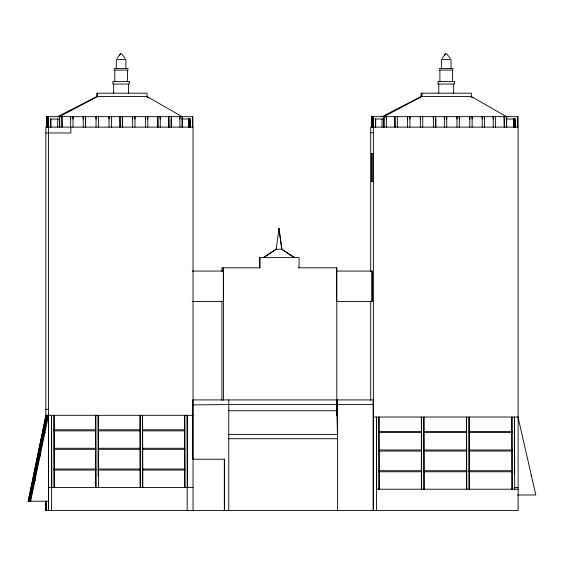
<?xml version="1.0" encoding="UTF-8"?>
<svg xmlns="http://www.w3.org/2000/svg" width="564" height="564" viewBox="0 0 564 564"><rect width="100%" height="100%" fill="white"/><g stroke="black" fill="none" stroke-linecap="round" stroke-linejoin="round"><path stroke-width="0.85" d="M45.952 503.469L45.853 510.554L518.119 510.554L518.119 127.133L370.717 127.133L370.717 271.305M48.462 501.22L28.2 501.22L45.952 415.308L45.952 417.938M28.235 501.22L45.987 415.308M28.806 501.22L46.629 415.308L46.629 418.756M29.455 501.22L47.242 415.308L47.242 419.623M30.068 501.22L47.855 415.308L47.855 419.623M30.675 501.22L48.462 415.308L48.448 510.554M263.289 257.607L276.106 249.26L276.677 247.744M117.002 58.388L118.539 56.188M442.113 58.388L443.649 56.188M263.719 257.607L276.156 249.26L278.968 228.526L281.831 249.26L294.648 257.607M57.683 116.663L96.705 96.55L147.035 96.55L182.137 116.663L182.137 127.133M382.025 116.663L421.047 96.55L471.377 96.55L506.479 116.663L506.479 127.133M192.81 404.91L228.772 404.564M113.977 68.427L128.218 68.427M439.088 68.427L453.329 68.427M113.977 70.077L128.218 70.077M439.088 70.077L453.329 70.077M371.387 116.663L517.963 116.663M50.125 119.025L59.643 119.025L59.643 127.133L59.678 116.663M70.62 119.025L70.507 116.663M72.975 119.025L72.862 116.663M83.225 119.025L83.112 116.663M96.035 119.025L95.915 116.663M109.035 119.025L108.915 116.663M132.625 119.025L132.505 116.663M134.979 119.025L134.859 116.663M145.427 119.025L145.308 116.663M147.782 119.025L147.669 116.663M160.232 119.025L160.113 116.663M171.125 119.025L171.244 127.133M179.895 119.025L179.782 116.663M181.58 119.025L190.357 119.025L190.357 127.133M374.997 119.025L383.985 119.025M386.34 119.025L386.22 116.663M407.568 119.025L407.448 116.663M409.922 119.025L409.809 116.663M420.377 119.025L420.258 116.663M433.378 119.025L433.258 116.663M444.354 119.025L444.242 116.663M446.716 119.025L446.596 116.663M456.96 119.025L456.847 116.663M459.322 119.025L459.202 116.663M469.77 119.025L469.65 116.663M472.124 119.025L472.005 116.663M482.213 119.025L482.1 116.663M484.575 119.025L484.455 116.663M493.225 119.025L493.112 116.663M505.809 119.025L515.299 119.025L515.263 127.133M370.717 132.716L373.382 132.716M45.853 132.97L70.852 132.97L70.852 127.133M276.106 249.26L281.831 249.26L278.968 228.526L278.968 232.509M298.286 267.822L336.8 267.822L336.8 415.612M192.183 271.058L223.344 271.058M336.398 271.058L372.162 271.058L372.162 301.564L336.398 301.564M192.183 301.564L223.344 301.564L223.344 267.822M228.921 404.564L373.149 404.564M336.8 408.625L337.476 434.358M45.853 409.302L48.518 409.302M228.921 410.754L336.856 410.754L336.856 399.911M45.853 415.308L193.043 415.308M373.382 417.022L518.119 417.022M54.024 429.803L95.781 429.803M98.192 429.803L140.154 429.803L140.105 448.274M142.84 487.5L142.572 415.308L142.572 429.803L184.766 429.803M54.024 430.861L95.781 430.861M98.192 430.861L140.154 430.861M142.572 487.5L142.572 449.332L184.837 449.332L184.837 448.274L142.572 448.274L142.572 430.861L184.766 430.861M378.938 431.516L421.428 431.516M469.044 431.516L511.978 431.516M43.379 432.56L42.808 432.56L42.808 433.815L43.379 433.815M45.247 432.56L44.062 432.56L44.062 433.815M378.938 432.574L421.428 432.574M469.044 432.574L511.978 432.574M228.772 434.513L337.589 434.513M228.772 438.729L337.589 438.729M40.559 454.542L38.119 454.542L38.119 455.797L40.559 455.797M54.024 469.008L95.929 469.008L95.929 470.066L54.024 470.066M98.192 469.008L140.309 469.008L140.309 470.066L98.192 470.066M142.572 469.008L184.922 469.008L184.922 470.066L142.572 470.066M378.938 470.714L421.576 470.714L421.576 471.772L378.938 471.772M423.888 470.714L466.731 470.714L466.731 471.772L423.888 471.772M469.044 470.714L512.133 470.714L512.133 471.772L469.044 471.772M48.518 487.5L193.043 487.5M514.438 487.5L518.119 487.5M376.435 489.214L518.119 489.214M517.639 494.988L535.8 494.988L518.013 417.022M45.973 503.469L45.853 510.554L45.853 501.657M471.264 97.001L472.78 97.896M146.922 97.001L148.438 97.896M294.218 257.607L281.781 249.26L281.217 247.744M447.09 54.285L450.305 58.388M121.979 54.285L125.194 58.388M514.706 489.214L514.438 417.022L514.438 474.282M512.197 489.214L511.929 417.022L511.929 449.987M469.311 489.214L469.044 417.022L469.044 449.987L512.049 449.987L512.049 451.045L469.044 451.045L469.044 489.214M466.802 489.214L466.534 417.022L466.534 431.516M424.149 489.214L423.888 417.022L423.888 431.516L466.583 431.516L466.583 432.574L423.888 432.574L423.888 449.987L466.654 449.987L466.654 451.045L423.888 451.045L423.888 489.214M421.646 489.214L421.379 417.022L421.379 449.987M379.205 489.214L378.938 417.022L378.938 449.987L421.498 449.987L421.498 451.045L378.938 451.045L378.938 489.214M376.703 489.214L376.435 417.022L376.435 510.554M187.452 487.5L187.185 415.308L187.185 510.554M184.985 487.5L184.724 415.308L184.724 448.274M140.373 487.5L140.105 415.308L140.105 429.803M98.46 487.5L98.192 415.308L98.192 448.274L140.225 448.274L140.225 449.332L98.192 449.332L98.192 476.164M96 487.5L95.732 415.308L95.732 448.274M54.292 487.5L54.024 415.308L54.024 448.274L95.852 448.274L95.852 449.332L54.024 449.332L54.024 487.5M51.832 487.5L51.564 415.308L51.564 510.554M531.217 475.015L531.217 476.157M517.928 116.663L517.963 127.133M517.731 116.663L517.766 127.133M517.54 116.663L517.505 127.133M514.84 119.025L514.876 127.133M514.636 119.025L514.636 127.133M514.601 119.025L514.601 127.133M514.375 119.025L514.34 127.133M513.952 119.025L513.917 127.133M513.719 119.025L513.684 127.133M513.459 119.025L513.494 127.133M511.929 451.045L511.929 489.214M506.627 116.663L506.627 127.133L506.592 119.025M504.272 116.663L504.272 127.133L504.124 116.663M495.622 116.663L495.587 127.133M493.26 116.663L493.225 127.133M484.61 116.663L484.575 127.133M482.248 116.663L482.213 127.133M472.16 116.663L472.124 127.133M471.377 96.55L471.377 93.18L421.047 93.18L421.047 96.55M469.805 116.663L469.77 127.133M469.156 449.987L469.156 451.045M469.241 470.714L469.241 471.772M466.534 432.574L466.534 449.987M466.534 451.045L466.534 489.214M459.357 116.663L459.322 127.133M456.995 116.663L456.96 127.133M453.653 84.036L453.653 93.215M452.525 70.077L452.525 81.449M451.024 68.427L451.024 59.594L441.4 59.594L441.4 68.427M446.751 116.663L446.716 127.133M444.39 116.663L444.354 127.133M439.892 70.077L439.892 81.449M438.764 84.036L438.764 93.215M435.768 116.663L435.768 127.133M435.732 119.025L435.732 127.133M433.413 116.663L433.378 127.133M424.086 470.714L424.086 471.772M423.931 431.516L423.931 432.574M424.001 449.987L424.001 451.045M422.767 116.663L422.732 127.133M421.914 93.18L421.914 96.55L383.865 116.663L383.865 127.133M421.379 451.045L421.379 489.214M420.413 116.663L420.377 127.133M409.957 116.663L409.922 127.133M407.603 116.663L407.568 127.133M397.352 116.663L397.352 127.133M394.997 116.663L394.997 127.133L394.842 116.663M386.375 116.663L386.34 127.133M384.021 116.663L383.985 127.133M382.025 119.025L382.025 127.133M379.142 470.714L379.142 471.772M379.057 449.987L379.057 451.045M375.694 119.025L375.659 127.133M375.434 119.025L375.469 127.133M373.382 127.133L373.382 510.554M373.192 116.663L373.227 127.133M373.149 510.554L373.149 399.911L192.81 399.911L192.81 459.237L224.564 459.237L224.564 510.554M373.001 116.663L372.966 127.133M372.733 116.663L372.769 127.133M372.564 116.663L372.564 127.133M372.529 116.663L372.529 127.133M371.958 271.058L371.958 301.564M371.845 116.663L371.81 127.133M371.422 116.663L371.387 127.133M370.717 301.148L370.717 400.341M337.589 399.911L337.589 510.554M336.602 267.822L336.602 301.564M299.061 267.822L299.061 257.607L259.426 257.607L259.426 267.822M260.074 257.607L260.074 267.822L221.899 267.822L221.899 271.333M228.772 399.911L228.772 510.554M224.331 459.237L224.331 510.554M223.534 267.822L223.534 400.186M223.14 267.822L223.14 271.058M221.899 301.211L221.899 400.496M193.043 510.554L193.043 127.133L45.853 127.133L45.853 417.952M192.839 127.133L192.803 116.663L46.474 116.663L46.474 127.133M192.641 116.663L192.606 127.133M190.16 119.025L190.124 127.133M189.934 119.025L189.899 127.133M189.694 119.025L189.659 127.133M189.433 119.025L189.398 127.133M189.215 119.025L189.18 127.133M189.011 119.025L188.975 127.133M188.552 119.025L188.552 127.133M188.517 119.025L188.517 127.133M184.724 449.332L184.724 487.5M182.285 116.663L182.25 127.133M179.93 116.663L179.895 127.133M171.28 116.663L171.28 127.133M168.925 116.663L168.925 127.133M168.89 127.133L168.77 116.663M160.268 116.663L160.232 127.133M157.913 116.663L157.913 127.133M157.878 127.133L157.758 116.663M147.817 116.663L147.782 127.133M147.035 96.55L147.035 93.18L96.705 93.18L96.705 96.55M145.463 116.663L145.427 127.133M142.77 469.008L142.77 470.066M142.621 429.803L142.621 430.861M142.692 448.274L142.692 449.332M140.105 449.332L140.105 487.5M135.015 116.663L134.979 127.133M132.66 116.663L132.625 127.133M128.543 84.036L128.543 93.215M127.415 70.077L127.415 81.449M125.906 68.427L125.906 59.594L116.29 59.594L116.29 68.427M122.409 116.663L122.409 127.133L122.254 116.663M120.054 116.663L120.054 127.133L119.899 116.663M114.781 70.077L114.781 81.449M113.653 84.036L113.653 93.215M111.425 116.663L111.39 127.133M109.071 116.663L109.035 127.133M98.425 116.663L98.425 127.133M98.312 448.274L98.312 449.332M98.397 469.008L98.397 470.066M97.572 93.18L97.572 96.55L59.523 116.663L59.523 127.133M96.07 116.663L96.035 127.133M95.732 449.332L95.732 487.5M85.615 116.663L85.615 127.133M85.58 127.133L85.467 116.663M83.26 116.663L83.225 127.133M73.01 116.663L72.975 127.133M70.655 116.663L70.62 127.133M62.033 116.663L62.033 127.133L61.878 116.663M57.683 119.025L57.683 127.133M54.144 448.274L54.144 449.332M54.229 469.008L54.229 470.066M50.915 119.025L50.88 127.133M50.647 119.025L50.682 127.133M48.518 127.133L48.518 510.554M48.278 116.663L48.314 127.133M48.081 116.663L48.046 127.133M47.813 116.663L47.848 127.133M47.644 116.663L47.609 127.133M47.136 116.663L47.172 127.133M46.89 116.663L46.925 127.133M46.706 116.663L46.671 127.133M46.509 116.663L46.509 127.133M45.952 501.22L45.952 510.554M44.669 432.56L44.669 433.815M43.449 432.56L43.449 433.815M39.988 454.542L39.988 455.797M39.374 454.542L39.374 455.797M38.761 454.542L38.761 455.797M33.389 479.21L33.354 480.465M119.356 55.194L119.089 55.519L121.098 53.446L119.364 55.194M444.474 55.194L444.199 55.519L446.209 53.446L444.474 55.194M129.318 81.449L112.878 81.449L112.878 84.036L129.318 84.036L129.318 81.449M454.429 81.449L437.988 81.449L437.988 84.036L454.429 84.036L454.429 81.449M372.719 153.619L371.394 153.619L371.394 181.714L372.719 181.714L372.719 153.619M35.222 479.21L32.782 479.21L32.782 480.465L35.222 480.465L35.222 479.21M515.101 127.133L515.101 119.025L515.066 127.133M514.156 127.133L514.156 119.025L514.121 127.133M372.346 127.133L372.346 116.663L372.31 127.133M372.085 127.133L372.085 116.663L372.05 127.133M371.62 127.133L371.62 116.663L371.584 127.133M188.778 127.133L188.778 119.025L188.743 127.133M47.432 127.133L47.432 116.663L47.397 127.133M34.651 480.465L34.651 479.21L34.615 480.465M34.037 480.465L34.037 479.21L34.002 480.465"/></g></svg>
